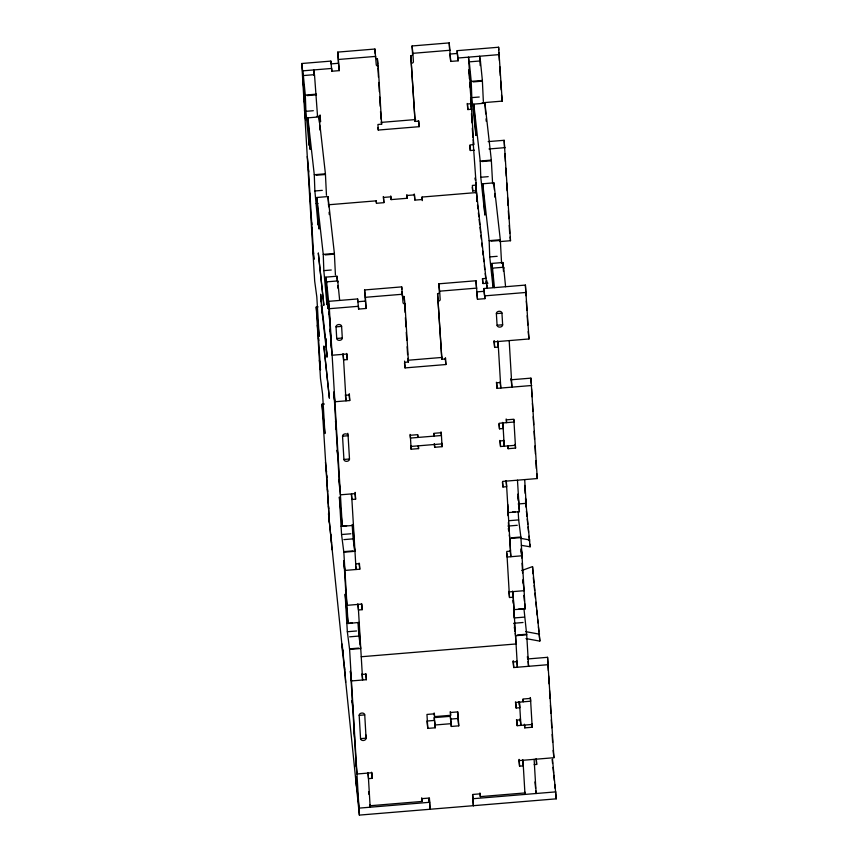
<?xml version="1.0" encoding="UTF-8"?>
<svg xmlns="http://www.w3.org/2000/svg" width="858" height="858" viewBox="0 0 858 858"><rect width="100%" height="100%" fill="white"/><g stroke="black" fill="none" stroke-linecap="round" stroke-linejoin="round"><path stroke-width="1.29" d="M317.492 115.648L314.5 74.646L303.357 75.568L303.303 76.93L301.759 63.503L330.856 61.1L331.853 71.246L339.275 70.624L337.784 52.102L374.925 49.035L376.254 64.768A1.866 1.394 -6.4 0 0 378.196 66.012L381.649 124.174L377.938 124.474L378.271 130.062L419.122 126.684L418.79 121.107L415.079 121.407L410.8 55.888A1.866 1.394 -6.4 0 0 412.569 54.344L412.076 45.967L449.217 42.9L450.707 61.422L458.14 60.811L457.142 50.665L498.627 47.233L502.209 101.115L482.217 102.767M326.576 281.853L326.523 283.204L325.804 277.134L336.947 276.212L337.666 282.282L337.72 280.931L326.576 281.853L329.365 308.698L342.288 526.319L353.432 525.396L353.346 524.581M483.344 101.448L482.368 80.438L480.416 60.939L469.272 61.862L469.208 63.224L468.5 57.154L469.873 78.207L468.908 69.627M480.416 60.939L480.351 62.302L479.643 56.231L479.869 60.135M492.492 268.146L492.449 269.444L491.72 263.427L502.863 262.505L503.571 268.575L503.635 267.224L492.492 268.146L494.444 287.634M521.825 570.506L531.51 566.966A3.743 2.928 -2.8 0 1 532.561 566.752L539.875 641.001A3.732 2.885 -2.8 0 1 538.813 640.937L525.997 638.588M338.61 59.459L375.761 56.392M412.076 45.967L412.902 53.325L450.042 50.257M339.275 70.624L338.449 63.278L331.016 63.889L330.856 61.1M449.882 54.065L457.314 53.453L458.14 60.811M457.968 58.022L499.453 54.59M303.357 75.568L305.309 95.066L316.452 94.144M469.272 61.862L471.224 81.36L482.368 80.438M307.207 95.613L316.495 94.841M473.112 81.907L482.4 81.135M326.458 195.302L325.418 173.799L319.015 116.913L307.872 117.836L310.081 149.356L309.105 141.087L309.234 145.485L309.052 144.82L305.909 111.325L313.331 110.714M492.61 183.719L491.334 160.092L484.931 103.207L473.788 104.129L475.933 135.446L471.814 97.619L479.247 97.008M316.495 116.463L320.206 116.152L320.538 121.739L319.852 115.605M471.546 103.657L467.546 103.979L467.878 109.567L471.589 109.256L473.691 144.627L469.98 144.927L470.313 150.515L474.313 150.182M381.274 122.394L415.658 119.552M488.148 141.613L504.15 140.294L510.51 240.712L499.839 241.591M488.974 148.97L504.976 147.651M307.872 117.836L314.275 174.721L325.418 173.799M473.788 104.129L480.19 161.014L491.334 160.092M316.173 175.257L325.461 174.496M482.078 161.551L491.366 160.789M335.424 274.946L334.384 253.453L327.981 196.557L316.838 197.479L319.047 229.011L318.071 220.742L318.2 225.139L318.018 224.464L314.875 190.98L322.297 190.358M501.576 263.363L500.3 239.747L493.897 182.851L482.754 183.773L484.899 215.09L480.78 177.274L488.213 176.651M476.093 185.103L472.383 185.414L472.715 190.991L476.426 190.691L477.08 201.576M316.141 203.571L317.996 203.421M328.421 204.783L376.254 200.836L376.523 203.282L383.955 202.67L383.269 196.546M390.722 195.924L391.141 199.603L407.228 198.273L407.067 195.485L414.5 194.873L414.8 199.946M422.275 200.633L422.061 197.05L476.544 192.546L486.486 283.151M316.838 197.479L323.241 254.365L334.384 253.453M482.754 183.773L489.157 240.658L500.3 239.747M325.139 254.912L334.427 254.14M491.044 241.205L500.332 240.444M325.804 277.134L328.013 308.666L327.037 300.386L327.166 304.783L326.651 301.576L323.841 270.624L331.263 270.013M493.028 287.398L489.746 256.917L497.179 256.306M482.775 283.462L482.486 278.678L486.196 278.367M331.295 347.876L328.528 301.351L357.625 298.938L358.623 309.094L366.055 308.472L364.564 289.95L401.705 286.883L403.035 302.617A1.866 1.394 -6.4 0 0 404.965 303.861L408.429 362.022L404.708 362.323L404.568 361.1M404.493 363.009L405.04 367.91L445.903 364.532L445.57 358.955L441.859 359.255L437.569 293.736A1.866 1.394 -6.4 0 0 439.35 292.192L438.846 283.816L475.997 280.748L477.488 299.27L484.909 298.659L483.923 288.513L525.396 285.081L528.989 338.964L494.326 341.827L494.187 340.605M487.988 283.172L483.043 283.58L482.486 278.678M364.564 289.95L365.39 297.308L402.531 294.24M438.846 283.816L439.671 291.173L476.823 288.106M365.218 301.115L357.797 301.737L357.625 298.938M484.909 298.659L484.084 291.302L476.651 291.913L477.488 299.27M324.388 404.032L321.997 404.236L324.925 433.558L322.597 394.09L320.463 378.314L316.227 307.035L318.082 306.874M329.365 308.698L358.462 306.295L358.623 309.094M484.749 295.86L526.222 292.439M336.036 326.855L341.613 326.394L342.299 338.031A2.799 2.091 -6.4 0 1 339.639 340.347A2.799 2.091 -6.4 0 1 336.733 338.481L336.036 326.855A2.799 2.091 -6.4 0 1 338.696 324.528A2.799 2.091 -6.4 0 1 341.613 326.394M496.374 313.61L501.951 313.149L502.638 324.774A2.799 2.091 -6.4 0 1 499.978 327.102A2.799 2.091 -6.4 0 1 497.072 325.236L496.374 313.61A2.799 2.091 -6.4 0 1 499.034 311.282A2.799 2.091 -6.4 0 1 501.951 313.149M336.733 338.481L342.299 338.031M497.072 325.236L502.638 324.774M330.963 342.288L330.695 339.843L332.121 355.233L346.986 354L347.318 359.588L343.597 359.899L342.91 353.764M493.961 341.28L494.648 347.415L498.369 347.104L497.661 340.851M408.172 360.231L442.438 357.4M510.928 379.794L530.92 378.142L537.28 478.549L502.616 481.413L502.949 487.001L506.66 486.69L505.973 480.566M345.699 395.259L349.421 394.948L349.742 400.536L334.888 401.759L333.783 391.956L334.395 399.989M500.471 382.475L496.75 382.775L497.082 388.363L531.756 385.499M342.535 436.196L348.101 435.735L349.485 458.998A2.799 2.091 -6.4 0 1 346.825 461.325A2.799 2.091 -6.4 0 1 343.919 459.459L342.535 436.196A2.799 2.091 -6.4 0 1 345.195 433.869A2.799 2.091 -6.4 0 1 348.101 435.735L347.833 433.279M498.938 423.938L499.485 428.839L503.206 428.528L502.509 422.404M410.95 446.439L441.902 443.886M503.925 440.626L500.214 440.937L500.536 446.525L515.401 445.291M410.735 445.549L411.143 449.227L418.575 448.616L418.404 445.828M434.255 443.607L434.674 447.286L442.095 446.675L441.269 432.711L433.837 433.333L434.009 436.121L433.73 433.665M343.919 459.459L349.485 458.998M507.861 446.246L508.14 448.702L515.561 448.091L513.845 419.24L506.424 419.852L506.585 422.64L506.177 418.961M351.34 494.573L351.898 499.485L355.609 499.174L355.276 493.586L340.422 494.819L338.985 479.429L339.253 481.874M507.711 504.375L508.258 512.601L519.401 511.69L517.471 480.19M518.854 503.453L517.803 494.165M518.157 503.978L526.104 503.324L524.699 479.633M342.288 526.319L339.371 496.986L341.066 526.158L346.632 525.697M512.601 511.99L515.39 511.754M359.191 622.415L348.069 623.519L343.833 552.23L341.559 534.534L350.847 533.773M509.384 520.667L518.672 519.905L518.168 511.529M343.865 539.628L353.142 538.856L354.976 551.308L343.833 552.23M507.968 526.072L517.256 525.3M343.758 551.651L353.046 550.879M511.582 537.784L520.87 537.011L525.171 608.89L514.006 609.62M509.287 534.974L509.791 538.524L520.935 537.601M355.727 563.92L359.438 563.62L359.77 569.197L344.905 570.431L343.811 560.617L344.412 568.65M509.18 591.923L524.088 590.69L522.983 580.887M345.828 592.385L345.549 589.929L346.986 605.33L361.84 604.096L362.173 609.684L358.462 609.984L357.765 603.86M508.815 591.376L509.513 597.511L513.223 597.2L516.001 643.961L361.239 656.745M348.069 623.519L345.141 594.186L346.836 623.358L352.413 622.897M518.371 609.191L523.948 608.73L526.715 634.802L528.582 666.301L528.035 661.4M552.498 759.137L556.241 798.841L359.373 815.1L349.603 649.431L347.34 631.735L356.617 630.973M515.154 617.878L524.442 617.106M349.635 636.829L358.923 636.057L360.746 648.519L349.603 649.431M513.738 623.273L523.026 622.5M349.528 648.852L358.816 648.08M517.353 634.984L526.64 634.223M515.208 633.161L515.572 635.724L526.715 634.802M527.563 658.965L547.565 657.314L553.925 757.721L519.251 760.585L519.111 759.362M362.344 674.42L366.055 674.12L366.387 679.697L351.48 680.93L350.375 671.128L350.976 679.161M513.256 660.724L513.395 661.947L517.106 661.636M513.03 661.4L513.727 667.535L548.391 664.66M359.18 715.368A2.799 2.091 -6.4 0 1 361.84 713.041A2.799 2.091 -6.4 0 1 364.747 714.907L366.076 738.17A2.799 2.091 -6.4 0 1 363.47 740.497A2.799 2.091 -6.4 0 1 360.553 738.631L359.18 715.368L364.693 714.907M515.444 701.876L516.13 708.011L519.841 707.7L519.154 701.576L519.304 705.19M434.137 712.944L434.556 716.623L450.643 715.293L450.482 712.494L457.915 711.883L458.74 725.847L451.308 726.458L450.321 716.312L434.223 717.642L435.221 727.788L427.788 728.399L426.962 721.042L434.384 720.43M450.482 719.101L457.915 718.489L458.74 725.847M434.223 717.642L435.049 724.999L451.147 723.669L451.308 726.458M520.559 719.798L516.848 720.109L517.181 725.686L532.035 724.463M360.499 738.631L366.076 738.17L365.658 734.502M524.367 724.195L524.774 727.874L532.207 727.252L530.491 698.412L523.058 699.023L523.23 701.812L522.951 699.356M534.159 764.65L536.818 764.424L536.218 758.633L536.507 764.435M355.845 761.057L355.566 758.601L357.057 773.991L371.922 772.758L372.243 778.345L368.532 778.646L367.846 772.522M518.897 760.038L519.583 766.173L523.305 765.862L522.608 759.738L522.769 763.556M370.141 805.737L422.147 801.436L421.975 798.648L429.408 798.037L430.083 809.341M479.922 792.953L480.341 796.632L524.914 792.942M429.204 798.433L429.601 802.294L359.03 808.129L355.909 776.812L356.37 786.11M473.284 805.694L472.94 798.723L555.898 791.87M539.532 634.03L539.264 634.041A3.743 2.928 -2.8 0 1 538.459 633.998L525.643 631.617M525.504 498.766L530.115 546.803L521.353 545.345M521.01 538.374L528.689 539.8M503.635 267.224L505.587 286.722M337.72 280.931L339.671 300.429M520.87 537.011L518.672 519.905M508.322 528.442L508.697 531.016M514.328 627.23L514.907 631.188M501.522 94.991L502.209 101.115M528.163 331.606L528.989 338.964M510.092 237.033L510.51 240.712M536.733 473.648L537.28 478.549M525.557 498.412L526.104 503.324M553.099 750.364L553.925 757.721M510.971 378.55L511.947 387.13L509.18 340.605M513.738 419.573L514.017 422.029L499.163 423.262L499.485 428.839M515.154 444.412L515.561 448.091M469.744 82.486L471.535 106.124L470.57 97.544M521.192 548.444L522.018 555.791L507.11 557.024L506.692 553.346M470.763 101.909L471.589 109.256M521.278 549.667L521.964 555.802M521.246 551.576L521.525 554.021M473.144 139.715L473.691 144.627M473.198 142.846L476.372 187.559L475.825 182.647M500.107 381.928L500.804 388.052L498.037 341.527M467.192 103.443L467.878 109.567M475.546 180.201L475.268 177.745L475.429 180.33M475.74 184.556L476.426 190.691M477.488 204.88L477.927 208.848M478.378 212.805L478.818 216.763M479.118 219.412L479.719 224.689M480.008 227.327L480.609 232.615M480.898 235.253L481.349 239.21M481.799 243.168L482.239 247.136M482.689 251.094L483.129 255.051M483.429 257.7L483.88 261.658M484.32 265.615L484.77 269.584M485.21 273.541L485.66 277.499M486.1 281.467L486.4 284.105M476.598 197.876L477.016 201.555M503.56 440.09L504.257 446.214L502.874 422.951M527.756 658.944L527.477 656.499L527.616 658.73M469.755 145.613L470.313 150.515M496.396 382.228L497.082 388.363M530.244 697.522L530.652 701.2L515.797 702.423L516.13 708.011M472.297 187.312L472.715 190.991M499.849 440.39L500.536 446.525M531.788 723.573L532.207 727.252M502.391 482.099L502.949 487.001M510.188 550.589L510.875 556.713L509.791 538.524M512.537 591.076L513.223 597.2M450.021 55.298L450.707 61.422M516.752 661.089L517.438 667.224L515.572 635.724M520.205 719.251L520.892 725.385L519.508 702.123M516.495 719.562L517.181 725.686M445.431 357.722L445.57 358.955M418.436 120.56L419.122 126.684M445.216 358.408L445.903 364.532M410.8 55.888L415.079 121.407M437.569 293.736L441.859 359.255M422.061 197.05L422.34 199.496L414.907 200.118L414.221 193.983M440.991 431.831L441.409 435.51L410.456 438.063L410.038 434.384M441.688 442.996L442.095 446.675M406.821 194.594L407.228 198.273M375.429 57.411A1.866 1.394 -6.4 0 0 377.37 58.655L378.196 66.012M401.984 291.666L402.198 295.259A1.866 1.394 -6.4 0 0 404.139 296.503L404.965 303.861M450.236 711.614L450.643 715.293M450.321 716.312L451.147 723.669M417.631 434.995L417.91 437.451L417.749 434.663L410.317 435.274L411.143 449.227M418.296 446.16L418.575 448.616M381.102 119.273L380.512 111.529M381.37 121.718L381.649 124.174M408.011 358.344L408.429 362.022M377.992 127.606L378.271 130.062M421.728 797.758L422.147 801.436M320.066 114.929L320.206 116.152M346.621 353.453L347.318 359.588M314.307 75.107L313.728 69.938L314.049 75.365M349.281 393.725L349.421 394.948M349.056 394.401L349.742 400.536M345.345 394.712L346.031 400.836L343.264 354.311M355.137 492.363L355.276 493.586M354.922 493.039L355.609 499.174M359.073 563.073L359.77 569.197M303.357 83.88L303.635 86.336M329.311 314.371L329.032 311.926L329.644 319.98M303.689 89.447L303.968 91.924M361.486 603.549L362.173 609.684M304.375 101.072L304.654 103.55M330.33 331.617L330.051 329.14L330.662 337.173M304.719 106.682L304.987 109.138M305.019 111.797L305.298 114.253M304.526 110.028L305.63 119.841L302.584 70.86L331.681 68.447L331.853 71.246M355.641 565.83L356.049 569.508L351.566 493.897M365.701 673.573L366.387 679.697M307.282 156.553L308.387 166.366M308.451 169.498L308.719 171.954M309.856 193.222L310.135 195.678M335.8 423.713L335.532 421.267L336.132 429.3M310.188 198.809L310.467 201.265M320.849 296.975L326.362 346.021M321.342 305.351L326.866 354.397M311.572 222.072L311.851 224.528M337.516 452.563L337.237 450.118L337.848 458.151M311.904 227.66L312.183 230.105M361.926 673.884L362.623 680.019L358.129 604.407M313.309 251.383L313.588 253.839M312.816 249.614L313.921 259.427L308.119 163.91M371.557 772.211L372.243 778.345M317.31 325.225L318.415 335.028M318.468 338.159L318.747 340.615M319.873 361.894L320.152 364.35M319.38 360.124L320.484 369.927L318.136 332.582M351.533 680.93L350.707 673.573L356.231 766.634M325.45 462.215L326.555 472.018M352.391 702.895L352.112 700.439L352.724 708.472M326.608 475.15L326.887 477.606M327.102 483.44L327.37 485.896M327.434 489.028L327.702 491.473M328.121 500.654L328.399 503.11M354.107 731.735L353.828 729.289L354.44 737.322M328.453 506.241L328.732 508.687M329.247 519.583L321.997 404.236M519.401 511.69L518.64 503.968M525.171 608.89L524.635 603.474M508.258 512.601L508.172 511.786M316.227 307.035L319.144 336.357L316.816 296.889L314.682 281.113L301.759 63.503M353.142 538.856L352.166 524.538M358.923 636.057L358.022 623.037M525.986 507.057L525.546 500.922M526.404 511.036L526.951 516.334M527.23 518.983L527.777 524.281M528.045 526.93L528.603 532.228M529.011 536.207L529.558 541.505M529.836 544.154L530.115 546.803M533.301 577.606L533.837 582.786M534.105 585.37L534.641 590.54M534.909 593.135L535.446 598.305M535.853 602.187L536.389 607.357M536.658 609.952L537.194 615.122M537.601 619.004L537.998 622.887M538.406 626.769L538.942 631.938M539.21 634.534L539.875 641.001M552.166 759.555L552.573 763.491M552.981 767.417L553.528 772.65M553.796 775.267L554.343 780.512M554.751 784.437L555.158 788.363M555.566 792.288L556.241 798.841M534.942 781.938L535.606 788.384M535.875 790.958L536.143 793.543L534.116 759.362M524.731 791.88L524.999 794.465L522.972 760.285M472.544 794.851L472.94 798.723M428.882 798.959L429.15 801.533M368.575 791.752L368.843 794.326M369.905 804.632L370.173 807.217L368.146 773.069M331.51 542.696L328.507 513.695L359.373 815.1M345.27 675.418L342.149 644.101L342.61 653.399M517.964 497.072L518.307 500.514M523.852 595.42L524.41 601.168M503.496 271.418L502.863 262.505M494.39 189.875L493.897 182.851M494.658 193.543L494.916 197.222M485.692 113.9L484.931 103.207M486.046 118.79L486.218 121.235M493.361 286.358L491.72 263.427M337.269 280.781L336.947 276.212M337.623 285.682L337.805 288.127M328.711 206.81L327.981 196.557M329.097 212.151L329.279 214.597M319.433 122.705L319.015 116.913M319.605 125.15L319.959 130.051M525.396 285.081L526.029 295.72M526.34 301.029L526.898 310.339M527.209 315.658L527.767 324.968M530.92 378.142L531.241 383.462M531.552 388.771L532.035 396.75M532.421 403.399L532.904 411.379M533.215 416.688L533.687 424.667M534.084 431.317L534.555 439.296M534.952 445.935L535.424 453.914M535.821 460.564L536.293 468.543M547.565 657.314L548.359 670.602M548.67 675.922L549.141 683.901M549.538 690.54L550.01 698.519M550.407 705.169L550.879 713.148M551.276 719.787L551.748 727.766M552.144 734.416L552.616 742.395M498.627 47.233L498.777 49.893M498.927 52.402L499.41 60.532M499.774 66.624L500.311 75.665M500.622 80.834L501.158 89.886M504.15 140.294L504.622 148.273M504.944 153.582L505.416 161.561M505.812 168.211L506.284 176.19M506.681 182.829L507.153 190.808M507.55 197.458L508.022 205.437M508.333 210.746L508.815 218.726M509.202 225.375L509.684 233.355M524.656 485.435L525.128 493.329M521.214 549.742L521.761 557.979M522.072 563.256L522.597 573.005M522.983 579.461L523.208 583.343M524.613 725.074L524.774 727.874M507.968 445.903L508.14 448.702M512.945 591.612L514.028 609.802M506.327 481.113L510.489 551.136L506.778 551.447L509.513 597.511M497.694 342.374L497.854 344.991M507.754 511.711L507.99 515.722M508.386 522.404L508.869 530.426M513.03 600.536L513.191 603.206M513.588 609.888L514.06 617.899M514.382 623.251L514.854 631.263M516.537 660.767L516.666 662.998M519.991 718.929L520.12 721.16M480.03 62.741L480.201 65.594M494.326 341.827L494.648 347.415M513.395 661.947L513.727 667.535M519.251 760.585L519.583 766.173M487.301 288.181L486.583 280.48L486.743 283.022M486.894 285.553L487.044 288.095M483.923 288.513L484.084 291.302M468.929 70.989L469.39 78.743M470.592 98.981L471.149 108.451M471.46 113.599L472.007 122.908M472.318 128.099L472.865 137.269M475.729 185.5L476.19 193.254M475.997 280.748L476.362 286.947M457.142 50.665L457.314 53.453M449.217 42.9L449.667 50.483M480.341 796.632L480.169 793.843L472.747 794.454L473.412 805.759M439.671 291.173L440.175 299.549A1.866 1.394 -6.4 0 1 438.395 301.094M457.539 712.14L457.915 718.489M412.902 53.325L413.395 61.701A1.866 1.394 -6.4 0 1 411.625 63.245M434.502 444.498L434.674 447.286M434.556 716.623L434.384 713.824L426.962 714.446L427.788 728.399M435.049 724.999L435.221 727.788M404.139 296.503L404.375 300.472M404.536 303.11L405.083 312.366M405.394 317.653L405.952 326.909M406.263 332.196L406.735 340.122M407.121 346.729L407.593 354.665M401.705 286.883L401.844 289.275M404.708 362.323L405.04 367.91M429.032 798.208L429.172 800.729M391.141 199.603L390.969 196.814L383.547 197.426L383.848 202.499M377.37 58.655L377.681 63.942M377.917 67.911L378.464 77.156M378.786 82.443L379.333 91.699M379.644 96.986L380.191 106.242M374.925 49.035L375.214 53.818M376.254 200.836L376.394 203.228M365.39 297.308L366.055 308.472M337.784 52.102L338.449 63.278M352.992 524.506L354.493 549.892M358.826 622.672L360.092 644.047M334.062 394.401L339.586 487.462M344.079 563.073L346.16 597.972M341.066 526.158L341.559 534.534M346.836 623.358L347.34 631.735M325.815 341.119L325.643 338.32L327.027 357.185L326.308 349.496M321.396 301.887L320.678 294.187L322.061 313.052L321.889 310.264M326.276 469.562L329.418 522.543M489.157 240.658L489.746 256.917M480.19 161.014L480.78 177.274M471.224 81.36L471.814 97.619M323.241 254.365L323.841 270.624M314.275 174.721L314.875 190.98M305.309 95.066L305.909 111.325M532.561 566.752L532.904 573.723M429.601 802.294L429.955 809.266M356.51 782.614L356.628 784.941M345.152 673.101L345.624 682.389M344.551 667.299L344.669 669.615M342.75 649.903L342.868 652.219M331.392 540.379L331.864 549.678M330.791 534.577L330.909 536.904M529.761 539.821A3.732 2.906 -2.9 0 1 528.689 539.789M469.755 74.968A2.799 2.091 -6.4 0 0 469.605 75.761L470.291 87.387A2.799 2.091 -6.4 0 0 470.538 88.149M318.318 253.164L323.852 305.158L318.318 253.164M323.852 346.224L329.386 398.209L323.884 346.267"/></g></svg>
